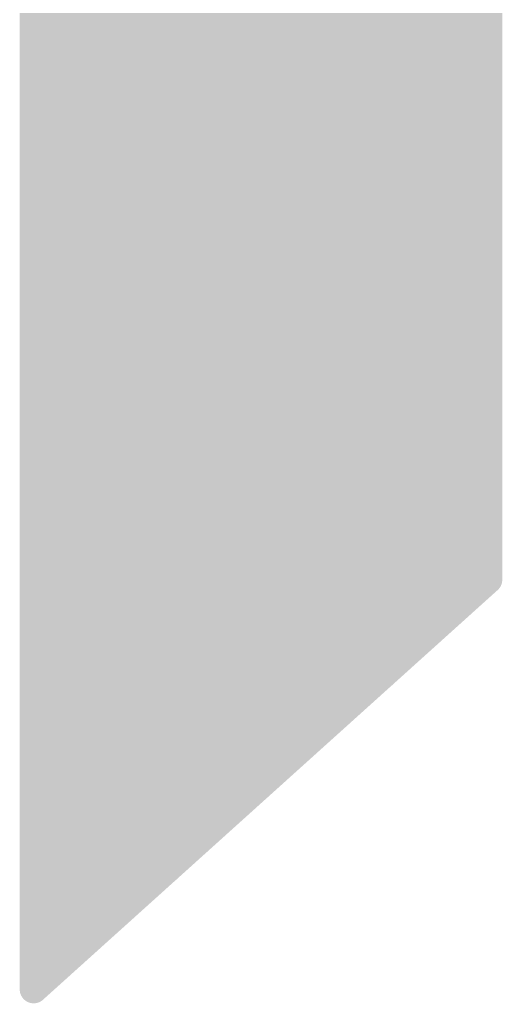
# Model space of a CAD drawing. Extents: x -19.1 to 53.5, y -15.6 to 59.8.
# Drawn here: x 33.858 to 34.298, y 19.436 to 20.333 of the extents above; entities that cross this region are included whole.
import ezdxf

# ---------------------------------------------------------------- set-up
doc = ezdxf.new("R2010")
doc.units = 0
doc.layers.add('22', color=40, linetype='CONTINUOUS')

msp = doc.modelspace()

# ---------------------------------------------------------------- linework, layer by layer
at = {"layer": '22', "const_width": 0.0254}
for points in [[(34.2849, 19.8222), (34.2849, 21.8796)], [(33.8709, 20.8788), (33.8709, 19.4488)], [(33.8709, 20.3454), (34.2849, 20.3454)], [(33.8709, 20.32), (34.2849, 20.32)], [(33.8709, 20.2946), (34.2849, 20.2946)], [(33.8709, 20.2692), (34.2849, 20.2692)], [(33.8709, 20.2438), (34.2849, 20.2438)], [(33.8709, 20.2184), (34.2849, 20.2184)], [(33.8709, 20.193), (34.2849, 20.193)], [(33.8709, 20.1676), (34.2849, 20.1676)], [(33.8709, 20.1422), (34.2849, 20.1422)], [(33.8709, 20.1168), (34.2849, 20.1168)], [(33.8709, 20.0914), (34.2849, 20.0914)], [(33.8709, 20.066), (34.2849, 20.066)], [(33.8709, 20.0406), (34.2849, 20.0406)], [(33.8709, 20.0152), (34.2849, 20.0152)], [(33.8709, 19.9898), (34.2849, 19.9898)], [(33.8709, 19.9644), (34.2849, 19.9644)], [(33.8709, 19.939), (34.2849, 19.939)], [(33.8709, 19.9136), (34.2849, 19.9136)], [(33.8709, 19.8882), (34.2849, 19.8882)], [(33.8709, 19.8628), (34.2849, 19.8628)], [(33.8709, 19.8374), (34.2849, 19.8374)], [(33.8709, 19.4488), (34.2849, 19.8222)], [(33.8709, 19.812), (34.2736, 19.812)], [(33.8709, 19.7866), (34.2454, 19.7866)], [(33.8709, 19.7612), (34.2173, 19.7612)], [(33.8709, 19.7358), (34.1891, 19.7358)], [(33.8709, 19.7104), (34.1609, 19.7104)], [(33.8709, 19.685), (34.1328, 19.685)], [(33.8709, 19.6596), (34.1046, 19.6596)], [(33.8709, 19.6342), (34.0765, 19.6342)], [(33.8709, 19.6088), (34.0483, 19.6088)], [(33.8709, 19.5834), (34.0201, 19.5834)], [(33.8709, 19.558), (33.992, 19.558)], [(33.8709, 19.5326), (33.9638, 19.5326)], [(33.8709, 19.5072), (33.9356, 19.5072)], [(33.8709, 19.4818), (33.9075, 19.4818)], [(33.8709, 19.4564), (33.8793, 19.4564)]]:
    msp.add_lwpolyline(points, dxfattribs=at)
at = {"layer": '22', "const_width": 0.0127}
for points in [[(33.8709, 20.3264, 1), (33.8709, 20.3136)], [(34.2849, 20.3136, 1), (34.2849, 20.3264)], [(33.8709, 20.301, 1), (33.8709, 20.2883)], [(34.2849, 20.2883, 1), (34.2849, 20.301)], [(33.8709, 20.2756, 1), (33.8709, 20.2629)], [(34.2849, 20.2629, 1), (34.2849, 20.2756)], [(33.8709, 20.2502, 1), (33.8709, 20.2374)], [(34.2849, 20.2374, 1), (34.2849, 20.2502)], [(33.8709, 20.2248, 1), (33.8709, 20.2121)], [(34.2849, 20.2121, 1), (34.2849, 20.2248)], [(33.8709, 20.1994, 1), (33.8709, 20.1867)], [(34.2849, 20.1867, 1), (34.2849, 20.1994)], [(33.8709, 20.174, 1), (33.8709, 20.1612)], [(34.2849, 20.1612, 1), (34.2849, 20.174)], [(33.8709, 20.1486, 1), (33.8709, 20.1359)], [(34.2849, 20.1359, 1), (34.2849, 20.1486)], [(33.8709, 20.1232, 1), (33.8709, 20.1105)], [(34.2849, 20.1105, 1), (34.2849, 20.1232)], [(33.8709, 20.0978, 1), (33.8709, 20.085)], [(34.2849, 20.085, 1), (34.2849, 20.0978)], [(33.8709, 20.0724, 1), (33.8709, 20.0597)], [(34.2849, 20.0597, 1), (34.2849, 20.0724)], [(33.8709, 20.047, 1), (33.8709, 20.0343)], [(34.2849, 20.0343, 1), (34.2849, 20.047)], [(33.8709, 20.0216, 1), (33.8709, 20.0088)], [(34.2849, 20.0088, 1), (34.2849, 20.0216)], [(33.8709, 19.9962, 1), (33.8709, 19.9835)], [(34.2849, 19.9835, 1), (34.2849, 19.9962)], [(33.8709, 19.9708, 1), (33.8709, 19.9581)], [(34.2849, 19.9581, 1), (34.2849, 19.9708)], [(33.8709, 19.9454, 1), (33.8709, 19.9326)], [(34.2849, 19.9326, 1), (34.2849, 19.9454)], [(33.8709, 19.92, 1), (33.8709, 19.9073)], [(34.2849, 19.9073, 1), (34.2849, 19.92)], [(33.8709, 19.8946, 1), (33.8709, 19.8819)], [(34.2849, 19.8819, 1), (34.2849, 19.8946)], [(33.8709, 19.8692, 1), (33.8709, 19.8564)], [(34.2849, 19.8564, 1), (34.2849, 19.8692)], [(33.8709, 19.8438, 1), (33.8709, 19.8311)], [(34.2849, 19.8311, 1), (34.2849, 19.8438)], [(34.2892, 19.8175, 1), (34.2806, 19.8269)], [(33.8709, 19.8184, 1), (33.8709, 19.8056)], [(34.2736, 19.8056, 1), (34.2736, 19.8184)], [(34.2786, 19.8222, 1), (34.2912, 19.8222)], [(33.8709, 19.793, 1), (33.8709, 19.7802)], [(34.2454, 19.7802, 1), (34.2454, 19.793)], [(33.8709, 19.7676, 1), (33.8709, 19.7549)], [(34.2173, 19.7549, 1), (34.2173, 19.7676)], [(33.8709, 19.7422, 1), (33.8709, 19.7294)], [(34.1891, 19.7294, 1), (34.1891, 19.7422)], [(33.8709, 19.7168, 1), (33.8709, 19.704)], [(34.1609, 19.704, 1), (34.1609, 19.7168)], [(33.8709, 19.6914, 1), (33.8709, 19.6787)], [(34.1328, 19.6787, 1), (34.1328, 19.6914)], [(33.8709, 19.666, 1), (33.8709, 19.6532)], [(34.1046, 19.6532, 1), (34.1046, 19.666)], [(33.8709, 19.6406, 1), (33.8709, 19.6278)], [(34.0765, 19.6278, 1), (34.0765, 19.6406)], [(33.8709, 19.6152, 1), (33.8709, 19.6025)], [(34.0483, 19.6025, 1), (34.0483, 19.6152)], [(33.8709, 19.5898, 1), (33.8709, 19.577)], [(34.0201, 19.577, 1), (34.0201, 19.5898)], [(33.8709, 19.5644, 1), (33.8709, 19.5516)], [(33.992, 19.5516, 1), (33.992, 19.5644)], [(33.8709, 19.539, 1), (33.8709, 19.5263)], [(33.9638, 19.5263, 1), (33.9638, 19.539)], [(33.8709, 19.5136, 1), (33.8709, 19.5008)], [(33.9356, 19.5008, 1), (33.9356, 19.5136)], [(33.8709, 19.4882, 1), (33.8709, 19.4754)], [(33.9075, 19.4754, 1), (33.9075, 19.4882)], [(33.8709, 19.4628, 1), (33.8709, 19.4501)], [(33.8793, 19.4501, 1), (33.8793, 19.4628)], [(33.8666, 19.4535, 1), (33.8752, 19.4441)], [(33.8646, 19.4488, 1), (33.8772, 19.4488)]]:
    msp.add_lwpolyline(points, format="xyb", dxfattribs=at)

doc.saveas('drawing.dxf')
